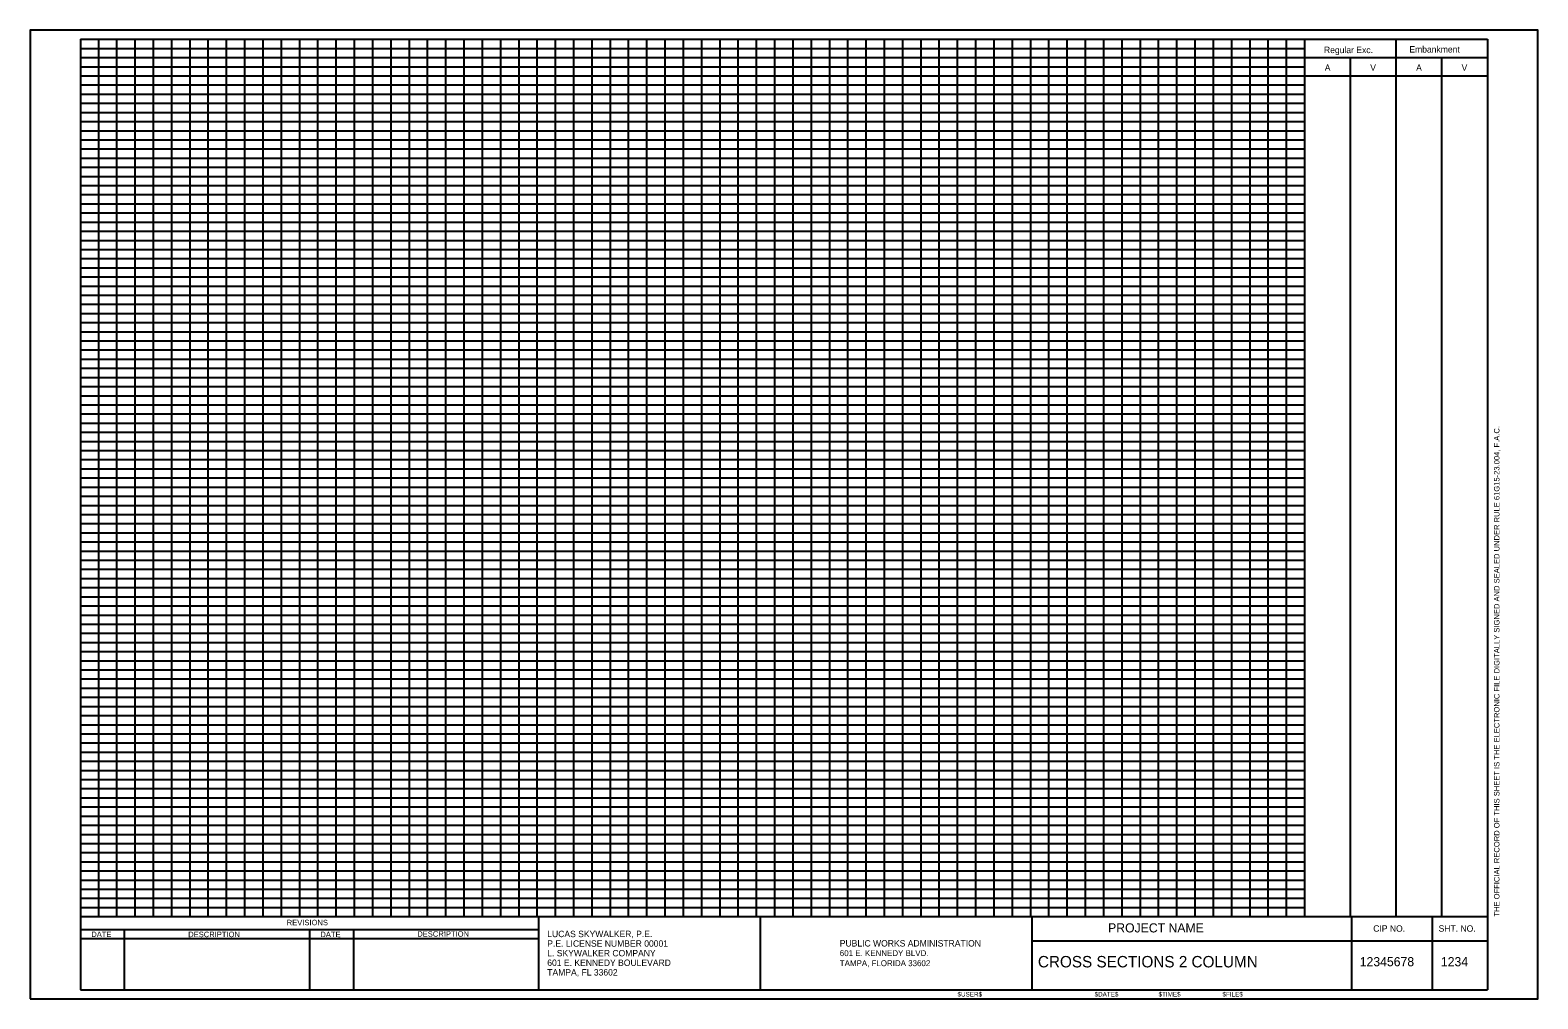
# Model space of a CAD drawing. Extents: x 99935 to 100595, y 100089 to 100513.
import ezdxf

# ---------------------------------------------------------------- set-up
doc = ezdxf.new("R2010")
doc.units = 0
for name, color, linetype in [('AdhocPoint_dp', 7, 'Continuous'), ('GridMaj_dp', 7, 'Continuous'), ('GridMin_dp', 7, 'Continuous'), ('GridMinG_dp', 7, 'Continuous'), ('PlotBorder_dp', 7, 'Continuous'), ('SheetBorder_dp', 7, 'Continuous'), ('SheetLines_dp', 7, 'Continuous'), ('TextMinor', 7, 'Continuous'), ('TextMisc', 7, 'Continuous'), ('TextNotes', 7, 'Continuous'), ('TextShtNo', 7, 'Continuous')]:
    doc.layers.add(name, color=color, linetype=linetype)

msp = doc.modelspace()

# ---------------------------------------------------------------- linework, layer by layer
at = {"layer": 'AdhocPoint_dp'}
msp.add_line((99935.41, 100089.3), (99935.41, 100089.3), dxfattribs=at)
at = {"layer": 'GridMaj_dp'}
for p, q in [((99997.41, 100125.3), (99997.41, 100509.3)), ((100037.41, 100125.3), (100037.41, 100509.3)), ((100077.41, 100125.3), (100077.41, 100509.3)), ((100117.41, 100125.3), (100117.41, 100509.3)), ((100157.41, 100125.3), (100157.41, 100509.3)), ((100197.41, 100125.3), (100197.41, 100509.3)), ((100237.41, 100125.3), (100237.41, 100509.3)), ((100277.41, 100125.3), (100277.41, 100509.3)), ((100317.41, 100125.3), (100317.41, 100509.3)), ((100357.41, 100125.3), (100357.41, 100509.3)), ((100397.41, 100125.3), (100397.41, 100509.3)), ((100437.41, 100125.3), (100437.41, 100509.3)), ((100477.41, 100125.3), (100477.41, 100509.3)), ((100493.41, 100125.3), (100493.41, 100509.3)), ((100533.41, 100125.3), (100533.41, 100509.3)), ((100493.41, 100501.3), (100573.41, 100501.3)), ((100513.41, 100125.3), (100513.41, 100501.3)), ((100553.41, 100125.3), (100553.41, 100501.3)), ((100493.41, 100493.3), (100573.41, 100493.3)), ((99957.41, 100485.3), (100493.41, 100485.3)), ((99957.41, 100445.3), (100493.41, 100445.3)), ((99957.41, 100405.3), (100493.41, 100405.3)), ((99957.41, 100365.3), (100493.41, 100365.3)), ((99957.41, 100325.3), (100493.41, 100325.3)), ((99957.41, 100285.3), (100493.41, 100285.3)), ((99957.41, 100245.3), (100493.41, 100245.3)), ((99957.41, 100205.3), (100493.41, 100205.3)), ((99957.41, 100165.3), (100493.41, 100165.3))]:
    msp.add_line(p, q, dxfattribs=at)
at = {"layer": 'GridMin_dp'}
for p, q in [((99965.41, 100125.3), (99965.41, 100509.3)), ((99973.41, 100125.3), (99973.41, 100509.3)), ((99981.41, 100125.3), (99981.41, 100509.3)), ((99989.41, 100125.3), (99989.41, 100509.3)), ((100005.41, 100125.3), (100005.41, 100509.3)), ((100013.41, 100125.3), (100013.41, 100509.3)), ((100021.41, 100125.3), (100021.41, 100509.3)), ((100029.41, 100125.3), (100029.41, 100509.3)), ((100045.41, 100125.3), (100045.41, 100509.3)), ((100053.41, 100125.3), (100053.41, 100509.3)), ((100061.41, 100125.3), (100061.41, 100509.3)), ((100069.41, 100125.3), (100069.41, 100509.3)), ((100085.41, 100125.3), (100085.41, 100509.3)), ((100093.41, 100125.3), (100093.41, 100509.3)), ((100101.41, 100125.3), (100101.41, 100509.3)), ((100109.41, 100125.3), (100109.41, 100509.3)), ((100125.41, 100125.3), (100125.41, 100509.3)), ((100133.41, 100125.3), (100133.41, 100509.3)), ((100141.41, 100125.3), (100141.41, 100509.3)), ((100149.41, 100125.3), (100149.41, 100509.3)), ((100165.41, 100125.3), (100165.41, 100509.3)), ((100173.41, 100125.3), (100173.41, 100509.3)), ((100181.41, 100125.3), (100181.41, 100509.3)), ((100189.41, 100125.3), (100189.41, 100509.3)), ((100205.41, 100125.3), (100205.41, 100509.3)), ((100213.41, 100125.3), (100213.41, 100509.3)), ((100221.41, 100125.3), (100221.41, 100509.3)), ((100229.41, 100125.3), (100229.41, 100509.3)), ((100245.41, 100125.3), (100245.41, 100509.3)), ((100253.41, 100125.3), (100253.41, 100509.3)), ((100261.41, 100125.3), (100261.41, 100509.3)), ((100269.41, 100125.3), (100269.41, 100509.3)), ((100285.41, 100125.3), (100285.41, 100509.3)), ((100293.41, 100125.3), (100293.41, 100509.3)), ((100301.41, 100125.3), (100301.41, 100509.3)), ((100309.41, 100125.3), (100309.41, 100509.3)), ((100325.41, 100125.3), (100325.41, 100509.3)), ((100333.41, 100125.3), (100333.41, 100509.3)), ((100341.41, 100125.3), (100341.41, 100509.3)), ((100349.41, 100125.3), (100349.41, 100509.3)), ((100365.41, 100125.3), (100365.41, 100509.3)), ((100373.41, 100125.3), (100373.41, 100509.3)), ((100381.41, 100125.3), (100381.41, 100509.3)), ((100389.41, 100125.3), (100389.41, 100509.3)), ((100405.41, 100125.3), (100405.41, 100509.3)), ((100413.41, 100125.3), (100413.41, 100509.3)), ((100421.41, 100125.3), (100421.41, 100509.3)), ((100429.41, 100125.3), (100429.41, 100509.3)), ((100445.41, 100125.3), (100445.41, 100509.3)), ((100453.41, 100125.3), (100453.41, 100509.3)), ((100461.41, 100125.3), (100461.41, 100509.3)), ((100469.41, 100125.3), (100469.41, 100509.3)), ((100485.41, 100125.3), (100485.41, 100509.3)), ((99957.41, 100501.3), (100493.41, 100501.3)), ((99957.41, 100493.3), (100493.41, 100493.3)), ((99957.41, 100477.3), (100493.41, 100477.3)), ((99957.41, 100469.3), (100493.41, 100469.3)), ((99957.41, 100461.3), (100493.41, 100461.3)), ((99957.41, 100453.3), (100493.41, 100453.3)), ((99957.41, 100437.3), (100493.41, 100437.3)), ((99957.41, 100429.3), (100493.41, 100429.3)), ((99957.41, 100421.3), (100493.41, 100421.3)), ((99957.41, 100413.3), (100493.41, 100413.3)), ((99957.41, 100397.3), (100493.41, 100397.3)), ((99957.41, 100389.3), (100493.41, 100389.3)), ((99957.41, 100381.3), (100493.41, 100381.3)), ((99957.41, 100373.3), (100493.41, 100373.3)), ((99957.41, 100357.3), (100493.41, 100357.3)), ((99957.41, 100349.3), (100493.41, 100349.3)), ((99957.41, 100341.3), (100493.41, 100341.3)), ((99957.41, 100333.3), (100493.41, 100333.3)), ((99957.41, 100317.3), (100493.41, 100317.3)), ((99957.41, 100309.3), (100493.41, 100309.3)), ((99957.41, 100301.3), (100493.41, 100301.3)), ((99957.41, 100293.3), (100493.41, 100293.3)), ((99957.41, 100277.3), (100493.41, 100277.3)), ((99957.41, 100269.3), (100493.41, 100269.3)), ((99957.41, 100261.3), (100493.41, 100261.3)), ((99957.41, 100253.3), (100493.41, 100253.3)), ((99957.41, 100237.3), (100493.41, 100237.3)), ((99957.41, 100229.3), (100493.41, 100229.3)), ((99957.41, 100221.3), (100493.41, 100221.3)), ((99957.41, 100213.3), (100493.41, 100213.3)), ((99957.41, 100197.3), (100493.41, 100197.3)), ((99957.41, 100189.3), (100493.41, 100189.3)), ((99957.41, 100181.3), (100493.41, 100181.3)), ((99957.41, 100173.3), (100493.41, 100173.3)), ((99957.41, 100157.3), (100493.41, 100157.3)), ((99957.41, 100149.3), (100493.41, 100149.3)), ((99957.41, 100141.3), (100493.41, 100141.3)), ((99957.41, 100133.3), (100493.41, 100133.3))]:
    msp.add_line(p, q, dxfattribs=at)
at = {"layer": 'GridMinG_dp'}
for p, q in [((99957.41, 100505.3), (100493.41, 100505.3)), ((99957.41, 100497.3), (100493.41, 100497.3)), ((99957.41, 100489.3), (100493.41, 100489.3)), ((99957.41, 100481.3), (100493.41, 100481.3)), ((99957.41, 100473.3), (100493.41, 100473.3)), ((99957.41, 100465.3), (100493.41, 100465.3)), ((99957.41, 100457.3), (100493.41, 100457.3)), ((99957.41, 100449.3), (100493.41, 100449.3)), ((99957.41, 100441.3), (100493.41, 100441.3)), ((99957.41, 100433.3), (100493.41, 100433.3)), ((99957.41, 100425.3), (100493.41, 100425.3)), ((99957.41, 100417.3), (100493.41, 100417.3)), ((99957.41, 100409.3), (100493.41, 100409.3)), ((99957.41, 100401.3), (100493.41, 100401.3)), ((99957.41, 100393.3), (100493.41, 100393.3)), ((99957.41, 100385.3), (100493.41, 100385.3)), ((99957.41, 100377.3), (100493.41, 100377.3)), ((99957.41, 100369.3), (100493.41, 100369.3)), ((99957.41, 100361.3), (100493.41, 100361.3)), ((99957.41, 100353.3), (100493.41, 100353.3)), ((99957.41, 100345.3), (100493.41, 100345.3)), ((99957.41, 100337.3), (100493.41, 100337.3)), ((99957.41, 100329.3), (100493.41, 100329.3)), ((99957.41, 100321.3), (100493.41, 100321.3)), ((99957.41, 100313.3), (100493.41, 100313.3)), ((99957.41, 100305.3), (100493.41, 100305.3)), ((99957.41, 100297.3), (100493.41, 100297.3)), ((99957.41, 100289.3), (100493.41, 100289.3)), ((99957.41, 100281.3), (100493.41, 100281.3)), ((99957.41, 100273.3), (100493.41, 100273.3)), ((99957.41, 100265.3), (100493.41, 100265.3)), ((99957.41, 100257.3), (100493.41, 100257.3)), ((99957.41, 100249.3), (100493.41, 100249.3)), ((99957.41, 100241.3), (100493.41, 100241.3)), ((99957.41, 100233.3), (100493.41, 100233.3)), ((99957.41, 100225.3), (100493.41, 100225.3)), ((99957.41, 100217.3), (100493.41, 100217.3)), ((99957.41, 100209.3), (100493.41, 100209.3)), ((99957.41, 100201.3), (100493.41, 100201.3)), ((99957.41, 100193.3), (100493.41, 100193.3)), ((99957.41, 100185.3), (100493.41, 100185.3)), ((99957.41, 100177.3), (100493.41, 100177.3)), ((99957.41, 100169.3), (100493.41, 100169.3)), ((99957.41, 100161.3), (100493.41, 100161.3)), ((99957.41, 100153.3), (100493.41, 100153.3)), ((99957.41, 100145.3), (100493.41, 100145.3)), ((99957.41, 100137.3), (100493.41, 100137.3)), ((99957.41, 100129.3), (100493.41, 100129.3))]:
    msp.add_line(p, q, dxfattribs=at)
at = {"layer": 'PlotBorder_dp'}
msp.add_lwpolyline([(99935.41, 100089.3), (100595.41, 100089.3), (100595.41, 100513.3), (99935.41, 100513.3)], close=True, dxfattribs=at)
at = {"layer": 'SheetBorder_dp'}
for p, q in [((99957.41, 100509.3), (100573.41, 100509.3)), ((99957.41, 100509.3), (99957.41, 100093.3)), ((99957.41, 100509.3), (100573.41, 100509.3)), ((100573.41, 100509.3), (100573.41, 100093.3)), ((99957.41, 100125.3), (100573.41, 100125.3)), ((99957.41, 100093.3), (100573.41, 100093.3))]:
    msp.add_line(p, q, dxfattribs=at)
at = {"layer": 'SheetLines_dp'}
for p, q in [((100158, 100125.3), (100158, 100093.3)), ((100255.04, 100125.3), (100255.04, 100093.3)), ((100374, 100093.3), (100374, 100125.3)), ((100514, 100093.3), (100514, 100125.3)), ((100549.37, 100093.3), (100549.37, 100125.3)), ((99957.41, 100119.7), (100158, 100119.7)), ((99957.41, 100115.7), (100158, 100115.7)), ((99976.61, 100119.7), (99976.61, 100093.3)), ((100057.71, 100119.7), (100057.71, 100093.3)), ((100076.91, 100119.7), (100076.91, 100093.3)), ((100374, 100114.63), (100573.41, 100114.63))]:
    msp.add_line(p, q, dxfattribs=at)

# ---------------------------------------------------------------- texts
at = {"layer": 'TextMinor'}
msp.add_text('$USER$', height=2, dxfattribs=at).set_placement((100341.37, 100090.3))
for s, p in [('$DATE$', (100401.37, 100090.3)), ('$TIME$', (100429.37, 100090.3)), ('$FILE$', (100457.37, 100090.3))]:
    msp.add_text(s, height=2, rotation=360, dxfattribs=at).set_placement(p)
at = {"layer": 'TextMisc'}
for s, height, p in [('Regular Exc.', 2.8, (100501.8, 100503.24)), ('Embankment', 2.8, (100539.17, 100503.5)), ('A', 2.8, (100502.14, 100495.5)), ('V', 2.8, (100522.04, 100495.5)), ('A', 2.8, (100542.14, 100495.5)), ('V', 2.8, (100562.04, 100495.5)), ('REVISIONS', 2.4, (100047.73, 100121.5)), ('      PROJECT NAME        ', 4, (100398.37, 100118.36)), ('601 E. KENNEDY BLVD.', 2.6, (100289.83, 100108)), ('PUBLIC WORKS ADMINISTRATION', 2.8, (100289.83, 100112.2)), ('TAMPA, FLORIDA 33602', 2.6, (100289.83, 100103.6)), ('   CROSS SECTIONS 2 COLUMN     ', 5, (100370.99, 100103.06))]:
    msp.add_text(s, height=height, dxfattribs=at).set_placement(p)
for s, height, rotation, p in [('THE OFFICIAL RECORD OF THIS SHEET IS THE ELECTRONIC FILE DIGITALLY SIGNED AND SEALED UNDER RULE 61G15-23.004, F.A.C.', 2.4, 90, (100578.61, 100125.3)), ('DATE', 2.4, 359.86925, (99962.17, 100116.34)), ('DESCRIPTION', 2.4, 0.04975, (100004.6, 100116.29)), ('DATE', 2.4, 359.86925, (100062.46, 100116.31)), ('DESCRIPTION', 2.4, 0.04975, (100104.89, 100116.49)), ('CIP NO.', 2.8, 359.86066, (100523.35, 100118.69)), ('SHT. NO.', 2.8, 359.86066, (100551.97, 100118.7))]:
    msp.add_text(s, height=height, rotation=rotation, dxfattribs=at).set_placement(p)
at = {"layer": 'TextNotes'}
for s, p in [('LUCAS SKYWALKER, P.E.', (100161.78, 100116.3)), ('P.E. LICENSE NUMBER 00001', (100161.78, 100112.1)), ('L. SKYWALKER COMPANY', (100161.78, 100107.9)), ('TAMPA, FL 33602', (100161.78, 100099.5)), ('601 E. KENNEDY BOULEVARD', (100161.78, 100103.7))]:
    msp.add_text(s, height=2.8, dxfattribs=at).set_placement(p)
at = {"layer": 'TextShtNo'}
for s, p in [('12345678', (100517.45, 100103.56)), (' 1234 ', (100551.48, 100103.56))]:
    msp.add_text(s, height=4, dxfattribs=at).set_placement(p)

doc.saveas('drawing.dxf')
